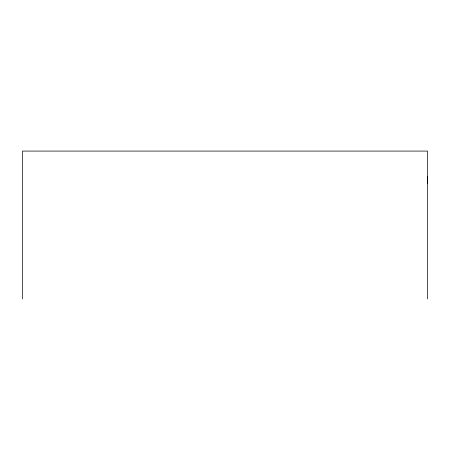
<?xml version="1.0" encoding="UTF-8"?>
<svg xmlns="http://www.w3.org/2000/svg" width="450" height="450" viewBox="0 0 450 450"><rect width="100%" height="100%" fill="white"/><g stroke="black" fill="none" stroke-linecap="round" stroke-linejoin="round"><path stroke-width="0.67" d="M427.5 183.386L427.5 176.664M427.5 298.918L427.5 151.082L22.5 151.082L22.5 298.918"/></g></svg>
